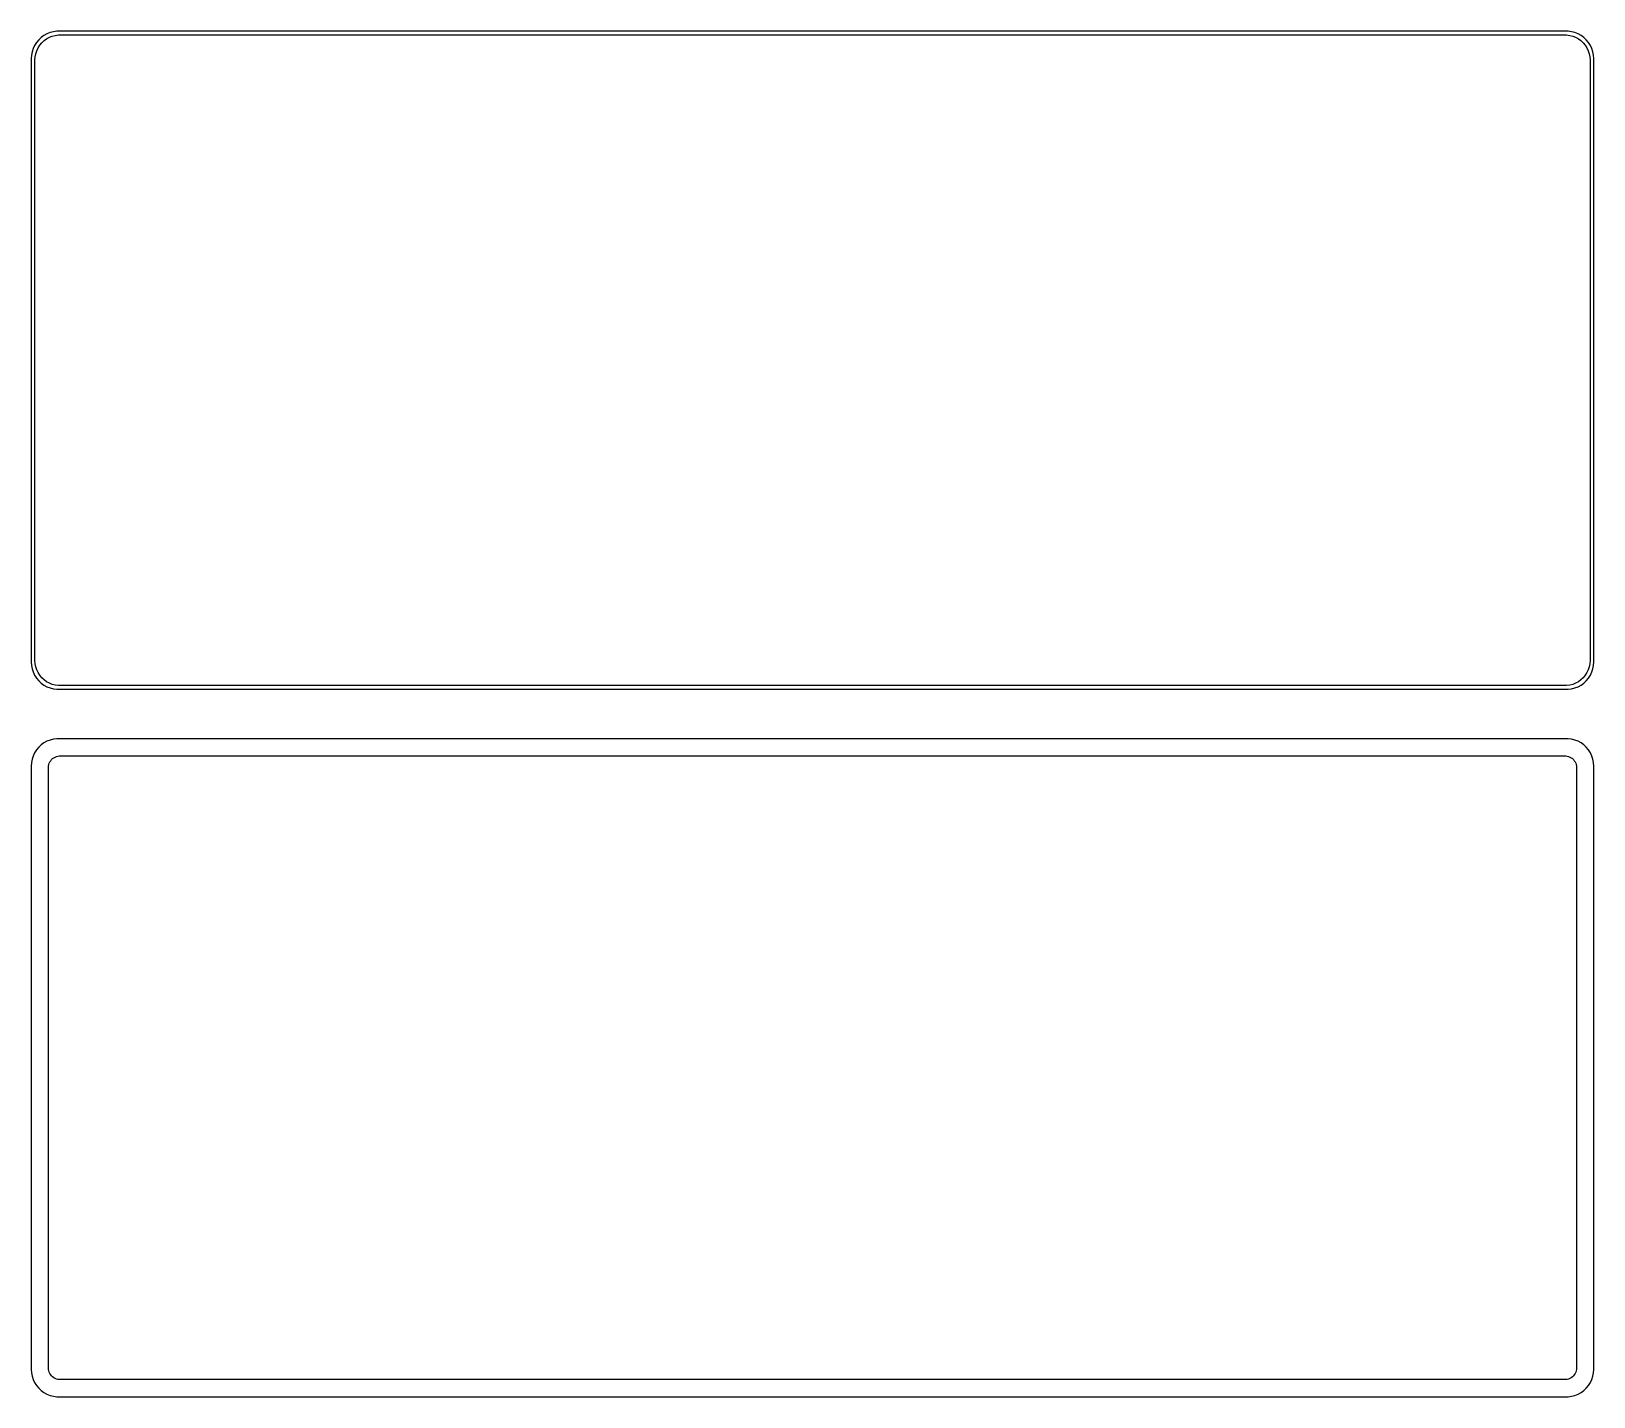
# Model space of a CAD drawing. Header units: metres. Extents: x -142 to 142, y 198 to 447.
import ezdxf

# ---------------------------------------------------------------- set-up
doc = ezdxf.new("R2010")
doc.units = ezdxf.units.M

msp = doc.modelspace()

# ---------------------------------------------------------------- linework, layer by layer
for p, q in [((-141.545, 444.939), (-141.882, 444.409)), ((-141.145, 445.423), (-141.545, 444.939)), ((-140.687, 445.853), (-141.145, 445.423)), ((-140.954, 444.441), (-140.588, 444.884)), ((-140.179, 446.222), (-140.687, 445.853)), ((-140.588, 444.884), (-140.168, 445.278)), ((-139.629, 446.524), (-140.179, 446.222)), ((-140.168, 445.278), (-139.703, 445.616)), ((-139.703, 445.616), (-139.199, 445.893)), ((-139.045, 446.755), (-139.629, 446.524)), ((-139.199, 445.893), (-138.665, 446.104)), ((-138.437, 446.911), (-139.045, 446.755)), ((-138.665, 446.104), (-138.108, 446.247)), ((-137.814, 446.99), (-138.437, 446.911)), ((-138.108, 446.247), (-137.537, 446.319)), ((137.814, 446.99), (-137.814, 446.99)), ((-137.537, 446.319), (137.537, 446.319)), ((137.537, 446.319), (138.108, 446.247)), ((138.437, 446.911), (137.814, 446.99)), ((138.108, 446.247), (138.665, 446.104)), ((139.045, 446.755), (138.437, 446.911)), ((138.665, 446.104), (139.199, 445.893)), ((139.629, 446.524), (139.045, 446.755)), ((139.199, 445.893), (139.703, 445.616)), ((140.179, 446.222), (139.629, 446.524)), ((139.703, 445.616), (140.168, 445.278)), ((140.168, 445.278), (140.588, 444.884)), ((140.687, 445.853), (140.179, 446.222)), ((140.588, 444.884), (140.954, 444.441)), ((141.145, 445.423), (140.687, 445.853)), ((141.545, 444.939), (141.145, 445.423)), ((141.882, 444.409), (141.545, 444.939)), ((-142.461, 442.627), (-142.5, 442)), ((-142.5, 442), (-142.5, 332)), ((-142.343, 443.243), (-142.461, 442.627)), ((-142.149, 443.841), (-142.343, 443.243)), ((-141.882, 444.409), (-142.149, 443.841)), ((-141.828, 441.75), (-141.792, 442.324)), ((-141.828, 332.25), (-141.828, 441.75)), ((-141.792, 442.324), (-141.685, 442.889)), ((-141.685, 442.889), (-141.507, 443.435)), ((-141.507, 443.435), (-141.262, 443.956)), ((-141.262, 443.956), (-140.954, 444.441)), ((140.954, 444.441), (141.262, 443.956)), ((141.262, 443.956), (141.507, 443.435)), ((141.507, 443.435), (141.685, 442.889)), ((141.685, 442.889), (141.792, 442.324)), ((141.792, 442.324), (141.828, 441.75)), ((141.828, 441.75), (141.828, 332.25)), ((142.149, 443.841), (141.882, 444.409)), ((142.343, 443.243), (142.149, 443.841)), ((142.461, 442.627), (142.343, 443.243)), ((142.5, 442), (142.461, 442.627)), ((142.5, 332), (142.5, 442)), ((-142.5, 332), (-142.461, 331.373)), ((-142.461, 331.373), (-142.343, 330.757)), ((-142.343, 330.757), (-142.149, 330.159)), ((-141.792, 331.676), (-141.828, 332.25)), ((-141.685, 331.111), (-141.792, 331.676)), ((-141.507, 330.565), (-141.685, 331.111)), ((141.685, 331.111), (141.507, 330.565)), ((141.792, 331.676), (141.685, 331.111)), ((141.828, 332.25), (141.792, 331.676)), ((142.149, 330.159), (142.343, 330.757)), ((142.343, 330.757), (142.461, 331.373)), ((142.461, 331.373), (142.5, 332)), ((-142.149, 330.159), (-141.882, 329.591)), ((-141.882, 329.591), (-141.545, 329.061)), ((-141.545, 329.061), (-141.145, 328.577)), ((-141.262, 330.044), (-141.507, 330.565)), ((-140.954, 329.559), (-141.262, 330.044)), ((-141.145, 328.577), (-140.687, 328.147)), ((-140.588, 329.116), (-140.954, 329.559)), ((-140.687, 328.147), (-140.179, 327.778)), ((-140.168, 328.722), (-140.588, 329.116)), ((-140.179, 327.778), (-139.629, 327.476)), ((-139.703, 328.384), (-140.168, 328.722)), ((-139.199, 328.107), (-139.703, 328.384)), ((-138.665, 327.896), (-139.199, 328.107)), ((-138.108, 327.753), (-138.665, 327.896)), ((-137.537, 327.681), (-138.108, 327.753)), ((138.108, 327.753), (137.537, 327.681)), ((138.665, 327.896), (138.108, 327.753)), ((139.199, 328.107), (138.665, 327.896)), ((139.703, 328.384), (139.199, 328.107)), ((139.629, 327.476), (140.179, 327.778)), ((140.168, 328.722), (139.703, 328.384)), ((140.588, 329.116), (140.168, 328.722)), ((140.179, 327.778), (140.687, 328.147)), ((140.954, 329.559), (140.588, 329.116)), ((140.687, 328.147), (141.145, 328.577)), ((141.262, 330.044), (140.954, 329.559)), ((141.145, 328.577), (141.545, 329.061)), ((141.507, 330.565), (141.262, 330.044)), ((141.545, 329.061), (141.882, 329.591)), ((141.882, 329.591), (142.149, 330.159)), ((-139.629, 327.476), (-139.045, 327.245)), ((-139.045, 327.245), (-138.437, 327.089)), ((-138.437, 327.089), (-137.814, 327.01)), ((-137.814, 327.01), (137.814, 327.01)), ((137.537, 327.681), (-137.537, 327.681)), ((137.814, 327.01), (138.437, 327.089)), ((138.437, 327.089), (139.045, 327.245)), ((139.045, 327.245), (139.629, 327.476)), ((-141.145, 316.423), (-141.545, 315.939)), ((-140.687, 316.853), (-141.145, 316.423)), ((-140.179, 317.222), (-140.687, 316.853)), ((-139.629, 317.524), (-140.179, 317.222)), ((-139.045, 317.755), (-139.629, 317.524)), ((-138.437, 317.911), (-139.045, 317.755)), ((-137.814, 317.99), (-138.437, 317.911)), ((137.814, 317.99), (-137.814, 317.99)), ((138.437, 317.911), (137.814, 317.99)), ((139.045, 317.755), (138.437, 317.911)), ((139.629, 317.524), (139.045, 317.755)), ((140.179, 317.222), (139.629, 317.524)), ((140.687, 316.853), (140.179, 317.222)), ((141.145, 316.423), (140.687, 316.853)), ((141.545, 315.939), (141.145, 316.423)), ((-142.461, 313.627), (-142.5, 313)), ((-142.343, 314.243), (-142.461, 313.627)), ((-142.149, 314.841), (-142.343, 314.243)), ((-141.882, 315.409), (-142.149, 314.841)), ((-141.545, 315.939), (-141.882, 315.409)), ((-139.293, 313.275), (-139.211, 313.527)), ((-139.211, 313.527), (-139.099, 313.766)), ((-139.099, 313.766), (-138.957, 313.99)), ((-138.957, 313.99), (-138.788, 314.194)), ((-138.788, 314.194), (-138.595, 314.375)), ((-138.595, 314.375), (-138.38, 314.531)), ((-138.38, 314.531), (-138.148, 314.659)), ((-138.148, 314.659), (-137.902, 314.756)), ((-137.902, 314.756), (-137.645, 314.822)), ((-137.645, 314.822), (-137.382, 314.855)), ((-137.382, 314.855), (137.382, 314.855)), ((137.382, 314.855), (137.645, 314.822)), ((137.645, 314.822), (137.902, 314.756)), ((137.902, 314.756), (138.148, 314.659)), ((138.148, 314.659), (138.38, 314.531)), ((138.38, 314.531), (138.595, 314.375)), ((138.595, 314.375), (138.788, 314.194)), ((138.788, 314.194), (138.957, 313.99)), ((138.957, 313.99), (139.099, 313.766)), ((139.099, 313.766), (139.211, 313.527)), ((139.211, 313.527), (139.293, 313.275)), ((141.882, 315.409), (141.545, 315.939)), ((142.149, 314.841), (141.882, 315.409)), ((142.343, 314.243), (142.149, 314.841)), ((142.461, 313.627), (142.343, 314.243)), ((142.5, 313), (142.461, 313.627)), ((-142.5, 313), (-142.5, 203)), ((-139.36, 312.75), (-139.343, 313.014)), ((-139.36, 203.25), (-139.36, 312.75)), ((-139.343, 313.014), (-139.293, 313.275)), ((139.293, 313.275), (139.343, 313.014)), ((139.343, 313.014), (139.36, 312.75)), ((139.36, 312.75), (139.36, 203.25)), ((142.5, 203), (142.5, 313)), ((-142.5, 203), (-142.461, 202.373)), ((-142.461, 202.373), (-142.343, 201.757)), ((-139.343, 202.986), (-139.36, 203.25)), ((-139.293, 202.725), (-139.343, 202.986)), ((-139.211, 202.473), (-139.293, 202.725)), ((-139.099, 202.234), (-139.211, 202.473)), ((139.211, 202.473), (139.099, 202.234)), ((139.293, 202.725), (139.211, 202.473)), ((139.343, 202.986), (139.293, 202.725)), ((139.36, 203.25), (139.343, 202.986)), ((142.343, 201.757), (142.461, 202.373)), ((142.461, 202.373), (142.5, 203)), ((-142.343, 201.757), (-142.149, 201.159)), ((-142.149, 201.159), (-141.882, 200.591)), ((-141.882, 200.591), (-141.545, 200.061)), ((-141.545, 200.061), (-141.145, 199.577)), ((-141.145, 199.577), (-140.687, 199.147)), ((-138.957, 202.01), (-139.099, 202.234)), ((-138.788, 201.806), (-138.957, 202.01)), ((-138.595, 201.625), (-138.788, 201.806)), ((-138.38, 201.469), (-138.595, 201.625)), ((-138.148, 201.341), (-138.38, 201.469)), ((-137.902, 201.244), (-138.148, 201.341)), ((-137.645, 201.178), (-137.902, 201.244)), ((-137.382, 201.145), (-137.645, 201.178)), ((137.382, 201.145), (-137.382, 201.145)), ((137.645, 201.178), (137.382, 201.145)), ((137.902, 201.244), (137.645, 201.178)), ((138.148, 201.341), (137.902, 201.244)), ((138.38, 201.469), (138.148, 201.341)), ((138.595, 201.625), (138.38, 201.469)), ((138.788, 201.806), (138.595, 201.625)), ((138.957, 202.01), (138.788, 201.806)), ((139.099, 202.234), (138.957, 202.01)), ((140.687, 199.147), (141.145, 199.577)), ((141.145, 199.577), (141.545, 200.061)), ((141.545, 200.061), (141.882, 200.591)), ((141.882, 200.591), (142.149, 201.159)), ((142.149, 201.159), (142.343, 201.757)), ((-140.687, 199.147), (-140.179, 198.778)), ((-140.179, 198.778), (-139.629, 198.476)), ((-139.629, 198.476), (-139.045, 198.245)), ((-139.045, 198.245), (-138.437, 198.089)), ((-138.437, 198.089), (-137.814, 198.01)), ((-137.814, 198.01), (137.814, 198.01)), ((137.814, 198.01), (138.437, 198.089)), ((138.437, 198.089), (139.045, 198.245)), ((139.045, 198.245), (139.629, 198.476)), ((139.629, 198.476), (140.179, 198.778)), ((140.179, 198.778), (140.687, 199.147))]:
    msp.add_line(p, q)

doc.saveas('drawing.dxf')
